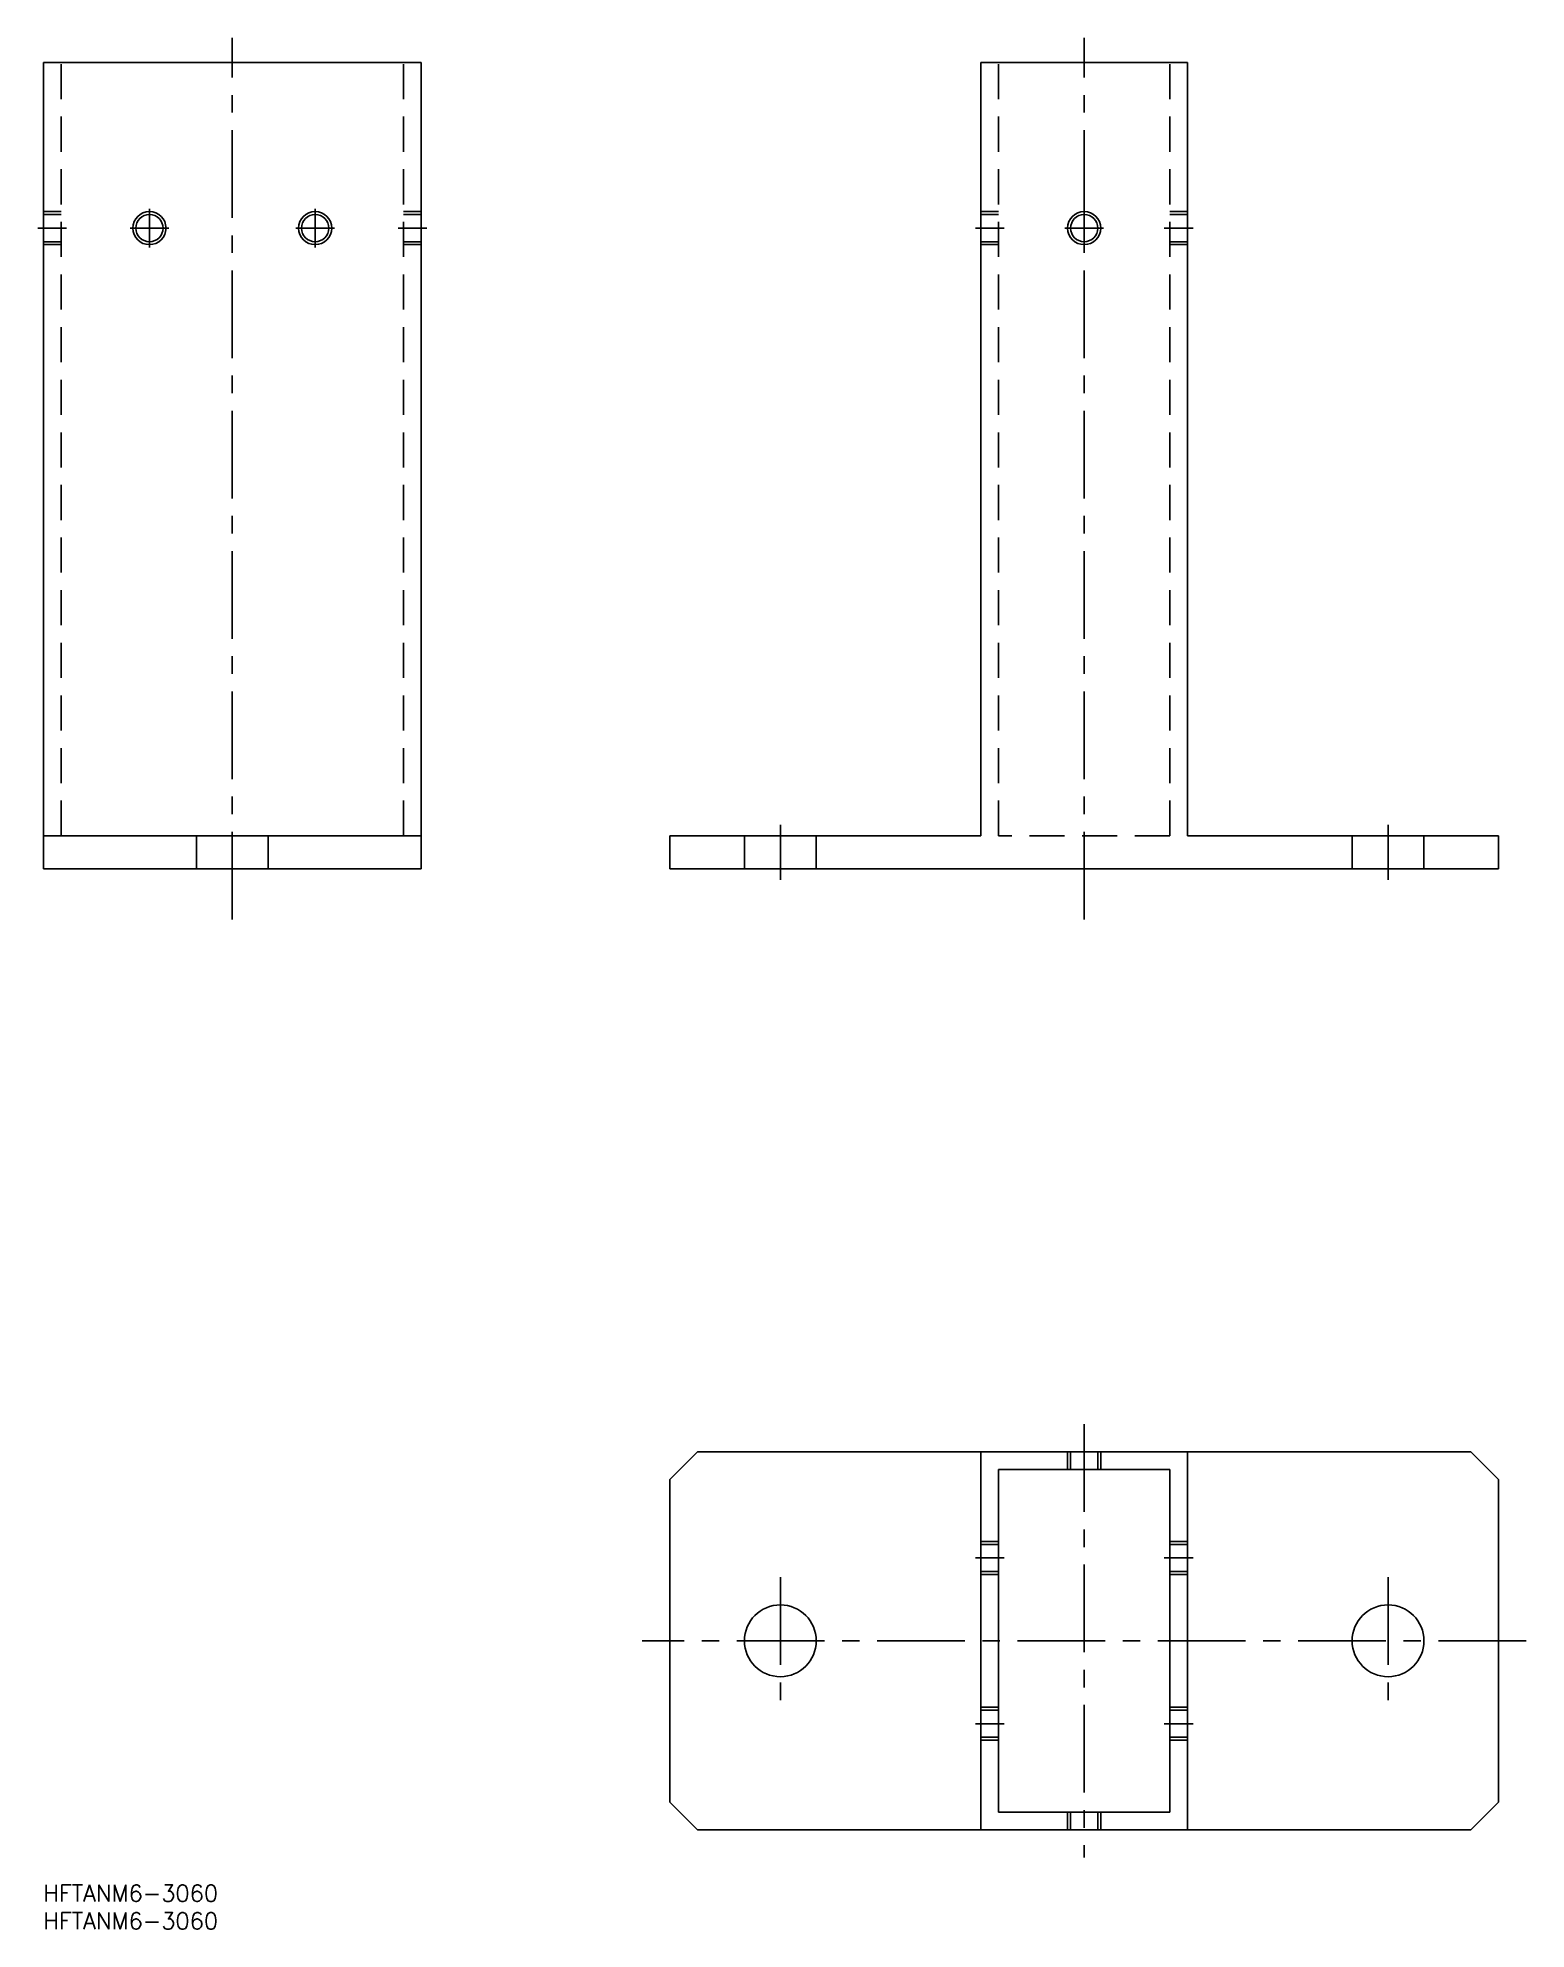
# Model space of a CAD drawing. Extents: x -1 to 268, y -8 to 334.
import ezdxf

# ---------------------------------------------------------------- set-up
doc = ezdxf.new("R2010")
doc.units = 0
doc.header["$LTSCALE"] = 0.5
doc.linetypes.add('CENTER', pattern=[50.8, 31.75, -6.35, 6.35, -6.35])
doc.linetypes.add('DASHED', pattern=[19.05, 12.7, -6.35])
for name, color, linetype in [('MSM_CENTER', 1, 'CENTER'), ('MSM_CONTINUOUS', 7, 'CONTINUOUS'), ('MSM_DASHED', 4, 'DASHED'), ('MSM_NARROW', 5, 'CONTINUOUS'), ('MSM_PART_NUMBER', 7, 'CONTINUOUS')]:
    doc.layers.add(name, color=color, linetype=linetype)
doc.styles.get("Standard").update_dxf_attribs({"font": 'txt.shx', "height": 3, "bigfont": 'bigfont.shx'})

# ---------------------------------------------------------------- blocks, each defined once
blk = doc.blocks.new('*U2')
at = {"layer": 'MSM_PART_NUMBER'}
blk.add_text('HFTANM6-3060', height=3, dxfattribs=at).set_placement((0, -3))
blk = doc.blocks.new('*U3')
at = {"layer": 'MSM_PART_NUMBER'}
blk.add_text('HFTANM6-3060', height=3, dxfattribs=at).set_placement((0, -8))

msp = doc.modelspace()

# ---------------------------------------------------------------- linework, layer by layer
at = {"layer": 'MSM_CENTER'}
for p, q in [((34.2, 174.8), (34.2, 334.38)), ((188.4, 174.8), (188.4, 334.38)), ((19.2, 303.44), (19.2, 296.44)), ((49.2, 303.44), (49.2, 296.44)), ((188.4, 303.44), (188.4, 296.44)), ((4.2, 299.94), (-1, 299.94)), ((15.7, 299.94), (22.7, 299.94)), ((45.7, 299.94), (52.7, 299.94)), ((69.4, 299.94), (64.2, 299.94)), ((173.9, 299.94), (168.7, 299.94)), ((184.9, 299.94), (191.9, 299.94)), ((208.1, 299.94), (202.9, 299.94)), ((133.4, 181.94), (133.4, 191.94)), ((243.4, 181.94), (243.4, 191.94)), ((188.4, 83.4), (188.4, 5)), ((168.7, 59.2), (173.9, 59.2)), ((208.1, 59.2), (202.9, 59.2)), ((133.4, 55.7), (133.4, 32.7)), ((243.4, 55.7), (243.4, 32.7)), ((268.4, 44.2), (108.4, 44.2)), ((168.7, 29.2), (173.9, 29.2)), ((208.1, 29.2), (202.9, 29.2))]:
    msp.add_line(p, q, dxfattribs=at)
at = {"layer": 'MSM_CONTINUOUS'}
for p, q in [((68.4, 329.94), (0, 329.94)), ((0, 329.94), (0, 183.94)), ((68.4, 183.94), (68.4, 329.94)), ((207.1, 329.94), (169.7, 329.94)), ((169.7, 329.94), (169.7, 189.94)), ((207.1, 189.94), (207.1, 329.94)), ((68.4, 189.94), (0, 189.94)), ((169.7, 189.94), (113.4, 189.94)), ((113.4, 189.94), (113.4, 183.94)), ((263.4, 189.94), (207.1, 189.94)), ((263.4, 183.94), (263.4, 189.94)), ((0, 183.94), (68.4, 183.94)), ((113.4, 183.94), (263.4, 183.94)), ((118.4, 78.4), (113.4, 73.4)), ((258.4, 78.4), (118.4, 78.4)), ((169.7, 78.4), (169.7, 10)), ((207.1, 10), (207.1, 78.4)), ((263.4, 73.4), (258.4, 78.4)), ((113.4, 73.4), (113.4, 15)), ((203.9, 75.2), (172.9, 75.2)), ((172.9, 75.2), (172.9, 13.2)), ((203.9, 13.2), (203.9, 75.2)), ((263.4, 15), (263.4, 73.4)), ((113.4, 15), (118.4, 10)), ((263.4, 15), (258.4, 10)), ((172.9, 13.2), (203.9, 13.2)), ((118.4, 10), (258.4, 10))]:
    msp.add_line(p, q, dxfattribs=at)
for centre, radius in [((19.2, 299.94), 2.46), ((49.2, 299.94), 2.46), ((188.4, 299.94), 2.46), ((133.4, 44.2), 6.5), ((243.4, 44.2), 6.5)]:
    msp.add_circle(centre, radius, dxfattribs=at)
at = {"layer": 'MSM_DASHED'}
for p, q in [((3.2, 189.94), (3.2, 329.94)), ((65.2, 189.94), (65.2, 329.94)), ((172.9, 189.94), (172.9, 329.94)), ((203.9, 189.94), (203.9, 329.94)), ((3.2, 302.94), (0, 302.94)), ((3.2, 302.4), (0, 302.4)), ((68.4, 302.94), (65.2, 302.94)), ((68.4, 302.4), (65.2, 302.4)), ((172.9, 302.94), (169.7, 302.94)), ((172.9, 302.4), (169.7, 302.4)), ((207.1, 302.94), (203.9, 302.94)), ((207.1, 302.4), (203.9, 302.4)), ((3.2, 297.48), (0, 297.48)), ((3.2, 296.94), (0, 296.94)), ((68.4, 297.48), (65.2, 297.48)), ((68.4, 296.94), (65.2, 296.94)), ((172.9, 297.48), (169.7, 297.48)), ((172.9, 296.94), (169.7, 296.94)), ((207.1, 297.48), (203.9, 297.48)), ((207.1, 296.94), (203.9, 296.94)), ((27.7, 183.94), (27.7, 189.94)), ((40.7, 183.94), (40.7, 189.94)), ((126.9, 183.94), (126.9, 189.94)), ((139.9, 183.94), (139.9, 189.94)), ((203.9, 189.94), (172.9, 189.94)), ((236.9, 183.94), (236.9, 189.94)), ((249.9, 183.94), (249.9, 189.94)), ((185.4, 78.4), (185.4, 75.2)), ((185.94, 78.4), (185.94, 75.2)), ((190.86, 78.4), (190.86, 75.2)), ((191.4, 78.4), (191.4, 75.2)), ((169.7, 62.2), (172.9, 62.2)), ((169.7, 61.66), (172.9, 61.66)), ((207.1, 62.2), (203.9, 62.2)), ((207.1, 61.66), (203.9, 61.66)), ((169.7, 56.74), (172.9, 56.74)), ((169.7, 56.2), (172.9, 56.2)), ((207.1, 56.74), (203.9, 56.74)), ((207.1, 56.2), (203.9, 56.2)), ((169.7, 32.2), (172.9, 32.2)), ((169.7, 31.66), (172.9, 31.66)), ((207.1, 32.2), (203.9, 32.2)), ((207.1, 31.66), (203.9, 31.66)), ((169.7, 26.74), (172.9, 26.74)), ((169.7, 26.2), (172.9, 26.2)), ((207.1, 26.74), (203.9, 26.74)), ((207.1, 26.2), (203.9, 26.2)), ((185.4, 13.2), (185.4, 10)), ((185.94, 13.2), (185.94, 10)), ((190.86, 13.2), (190.86, 10)), ((191.4, 13.2), (191.4, 10))]:
    msp.add_line(p, q, dxfattribs=at)
at = {"layer": 'MSM_NARROW'}
for centre in [(19.2, 299.94), (49.2, 299.94), (188.4, 299.94)]:
    msp.add_circle(centre, 3, dxfattribs=at)

# ---------------------------------------------------------------- block references
at = {"layer": 'MSM_CONTINUOUS'}
for name in ['*U2', '*U3']:
    msp.add_blockref(name, (0, 0), dxfattribs=at)

doc.saveas('drawing.dxf')
